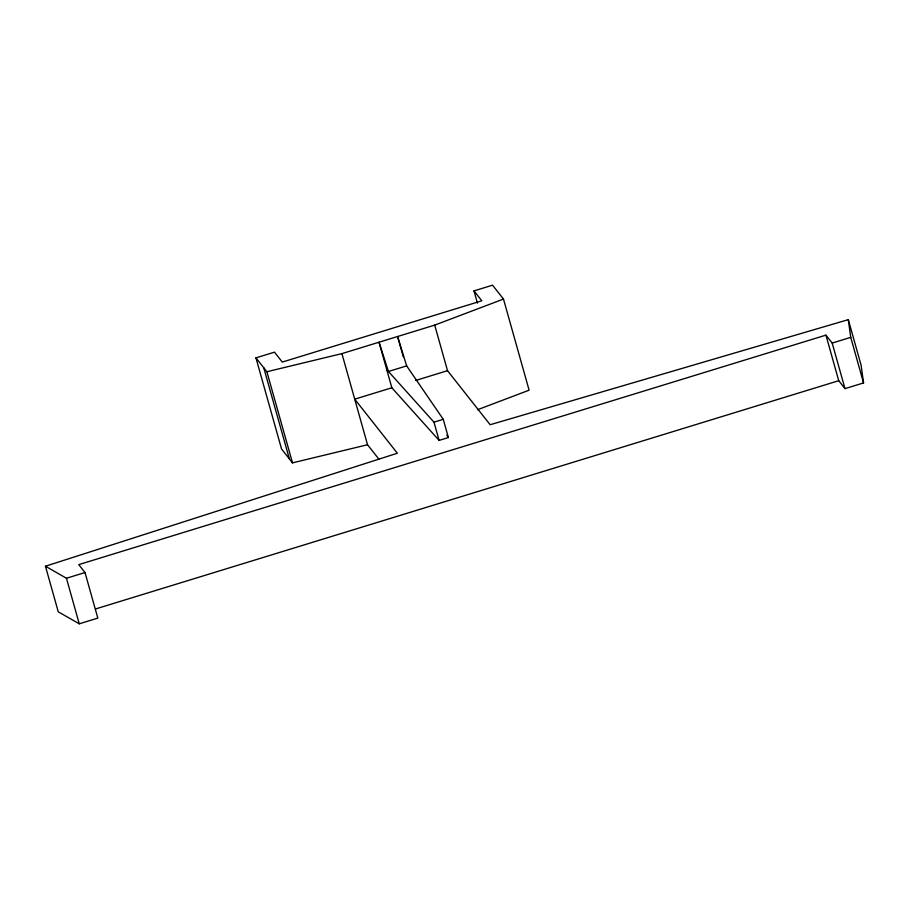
<?xml version="1.0" encoding="UTF-8"?>
<svg xmlns="http://www.w3.org/2000/svg" width="909" height="909" viewBox="0 0 909 909"><rect width="100%" height="100%" fill="white"/><g stroke="black" fill="none" stroke-linecap="round" stroke-linejoin="round"><path stroke-width="1.36" d="M503.484 299.061L492.542 285.187L473.987 290.891L481.804 300.799L282.313 362.066L274.495 352.158L255.94 357.862L266.882 371.736L341.92 353.612L434.707 325.115L503.484 299.061L529.106 390.188L477.52 409.732M434.707 325.115L447.512 370.679L490.144 424.73L848.302 319.65L861.107 365.213L863.55 382.928L844.995 388.632L832.189 343.068L825.929 335.137L78.753 564.625L85.014 572.545L97.82 618.109L79.265 623.813L58.256 611.802L45.45 566.227L397.358 453.227L354.726 399.176L391.836 387.779L439.104 440.399L448.387 437.547L443.262 419.322L406.664 365.884L397.585 336.512L403.357 357.01M406.664 365.884L388.45 371.474L379.03 342.204L391.836 387.779M415.697 380.451L447.512 370.679M386.711 369.554L433.979 422.174L443.262 419.322M45.45 566.227L66.448 578.249L85.014 572.545M832.189 343.068L850.744 337.364L848.302 319.65M95.638 608.939L838.734 380.701L844.995 388.632M255.94 357.862L281.551 448.989L292.493 462.863L367.531 444.74L378.837 459.079M446.808 435.241L448.387 437.547M850.744 337.364L863.55 382.928M825.929 335.137L838.734 380.701M473.987 290.891L477.43 303.129M433.979 422.174L439.104 440.399M341.92 353.612L367.531 444.74M266.882 371.736L292.493 462.863M263.746 367.77L289.369 458.897M66.448 578.249L79.265 623.813"/></g></svg>
